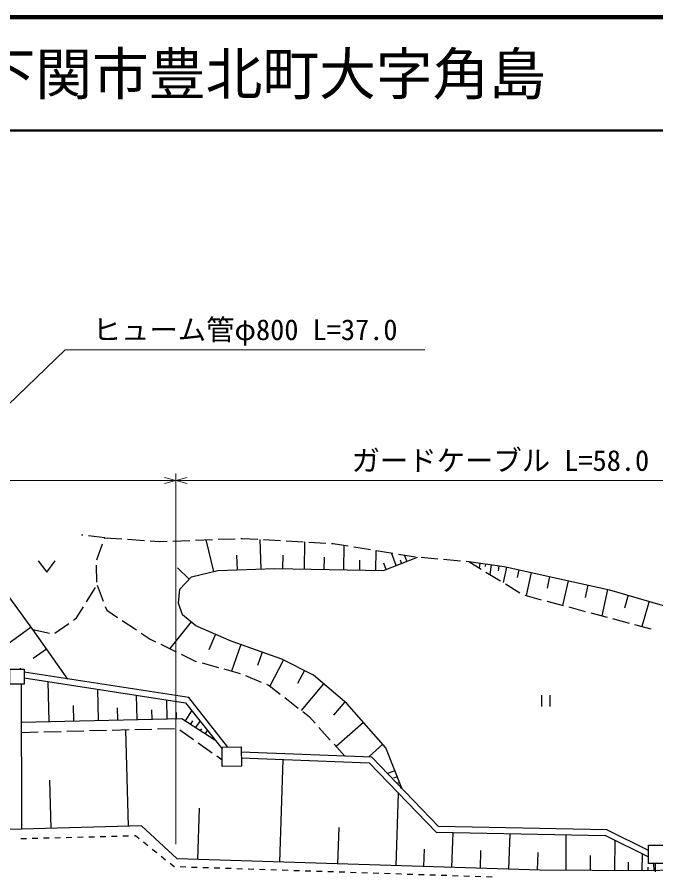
# Model space of a CAD drawing. Units: millimetres, scale not verified. Extents: x 40000 to 680000, y 20000 to 380000.
# Drawn here: x 408420 to 464700, y 304239 to 380000 of the extents above; entities that cross this region are included whole.
import ezdxf
from ezdxf.enums import TextEntityAlignment as Align

# ---------------------------------------------------------------- set-up
doc = ezdxf.new("R2010")
doc.units = ezdxf.units.MM
doc.header["$LTSCALE"] = 1000
for name, color, linetype, lineweight in [('M-BGD', 7, 'Continuous', 25), ('M-STR-HTXT', 7, 'Continuous', 13), ('M-TTL', 2, 'Continuous', 140), ('M-TTL-LINE', 7, 'Continuous', 50), ('M-TTL-TXT', 7, 'Continuous', 13)]:
    doc.layers.add(name, color=color, linetype=linetype, lineweight=lineweight)
doc.styles.add('ＭＳ ゴシック', font='')
doc.styles.get('ＭＳ ゴシック').set_extended_font_data('MS Gothic')

msp = doc.modelspace()

# ---------------------------------------------------------------- linework, layer by layer
at = {"layer": 'M-BGD'}
for p, q in [((414204, 334336), (414099, 334347)), ((416136, 334121), (414701, 334281)), ((416117, 334068), (416136, 334121)), ((416136, 334121), (417632, 334017)), ((415438, 332187), (415947, 333598)), ((418131, 333982), (419628, 333878)), ((420126, 333843), (421002, 333782)), ((421002, 333782), (421624, 333806)), ((422123, 333825), (423622, 333884)), ((424122, 333904), (425621, 333962)), ((425745, 331150), (425065, 333940)), ((426120, 333982), (427619, 334040)), ((428119, 334060), (428244, 334065)), ((428244, 334065), (429617, 333987)), ((429913, 331364), (429825, 333975)), ((430116, 333959), (431613, 333875)), ((432113, 333847), (433610, 333762)), ((433742, 331359), (433784, 333752)), ((434109, 333734), (435607, 333650)), ((436106, 333622), (436278, 333612)), ((436278, 333612), (437589, 333402)), ((437199, 331298), (437237, 333458)), ((427824, 331294), (427780, 332599)), ((438083, 333323), (439564, 333085)), ((440015, 331248), (440047, 333008)), ((440058, 333006), (441539, 332769)), ((441831, 331687), (441393, 332792)), ((442033, 332689), (443514, 332452)), ((442760, 332055), (442541, 332608)), ((410269, 332100), (411019, 331100)), ((411019, 331100), (411769, 332100)), ((431827, 331393), (431848, 332590)), ((435470, 331328), (435490, 332409)), ((438607, 331273), (438623, 332153)), ((440691, 331236), (443690, 332424)), ((440947, 331337), (440728, 331889)), ((442296, 331871), (442186, 332147)), ((444010, 332396), (445504, 332265)), ((446003, 332221), (447497, 332091)), ((447995, 332047), (448216, 332028)), ((448216, 332028), (449306, 331361)), ((448216, 332028), (451328, 331575)), ((449206, 331884), (449144, 331460)), ((409799, 326030), (405895, 331405)), ((415450, 330195), (415411, 331694)), ((423590, 330475), (422547, 331462)), ((423774, 330670), (426094, 331236)), ((426094, 331236), (431130, 331405)), ((431130, 331405), (440691, 331236)), ((449701, 331812), (449670, 331600)), ((449733, 331100), (451012, 330317)), ((450196, 331740), (450072, 330892)), ((450874, 331641), (450812, 331217)), ((451549, 331527), (451251, 330171)), ((451328, 331575), (460607, 329538)), ((452633, 331289), (452484, 330611)), ((422756, 329595), (423774, 330670)), ((453717, 331051), (453272, 329020)), ((455342, 330694), (455119, 329679)), ((456966, 330337), (456489, 328164)), ((414533, 328461), (415330, 329731)), ((415457, 329934), (415996, 328534)), ((422643, 328350), (422756, 329595)), ((451439, 330056), (452718, 329273)), ((458705, 329956), (458466, 328869)), ((460444, 329574), (459933, 327248)), ((453161, 329050), (454610, 328664)), ((460607, 329538), (470112, 326766)), ((462276, 329052), (461942, 327908)), ((416175, 328068), (416306, 327728)), ((422982, 327332), (422643, 328350)), ((455094, 328535), (456543, 328150)), ((464105, 328518), (463460, 326309)), ((413647, 327049), (414267, 328037)), ((416306, 327728), (417253, 327101)), ((424170, 326370), (422982, 327332)), ((457026, 328021), (458476, 327635)), ((458959, 327507), (460409, 327121)), ((411730, 325718), (412962, 326573)), ((413373, 326859), (413647, 327049)), ((417670, 326825), (418921, 325997)), ((423759, 326702), (421858, 324354)), ((460892, 326993), (462341, 326607)), ((409653, 326231), (407275, 324504)), ((409799, 326030), (411265, 325710)), ((412885, 321671), (409799, 326030)), ((427282, 325012), (424170, 326370)), ((462825, 326478), (464274, 326093)), ((419338, 325721), (420153, 325182)), ((420153, 325182), (420623, 324953)), ((425902, 325614), (425297, 324229)), ((411014, 324314), (409815, 323465)), ((421073, 324735), (422422, 324080)), ((431752, 323428), (427282, 325012)), ((428141, 324707), (427312, 322369)), ((422872, 323861), (424114, 323258)), ((430012, 324045), (429597, 322875)), ((424114, 323258), (424229, 323226)), ((424710, 323092), (426156, 322691)), ((431875, 323365), (430694, 321051)), ((434524, 322013), (431752, 323428)), ((408664, 322628), (408724, 322547)), ((423536, 320028), (409028, 322266)), ((426637, 322557), (428083, 322155)), ((433726, 322420), (433136, 321263)), ((437466, 319524), (434524, 322013)), ((408781, 321227), (408787, 308438)), ((411225, 317931), (411146, 321434)), ((428548, 321975), (429932, 321396)), ((435427, 321249), (433447, 318909)), ((415589, 318030), (415527, 320758)), ((430393, 321203), (430620, 321108)), ((430620, 321108), (431610, 320338)), ((418988, 318107), (418940, 320231)), ((421635, 318167), (421597, 319821)), ((426995, 315678), (423536, 320028)), ((432005, 320031), (433189, 319110)), ((454629, 320247), (454629, 319247)), ((455379, 319247), (455379, 320247)), ((413407, 317981), (413376, 319344)), ((417288, 318068), (417264, 319130)), ((420311, 318137), (420293, 318964)), ((437299, 319665), (436309, 318495)), ((440918, 315620), (437466, 319524)), ((422474, 318186), (422462, 318710)), ((423251, 317986), (423819, 318869)), ((433583, 318803), (434185, 318336)), ((434185, 318336), (434677, 317785)), ((408782, 317876), (422925, 318196)), ((422925, 318196), (425848, 316316)), ((423709, 317692), (423892, 317978)), ((424166, 317398), (424534, 317970)), ((438945, 317851), (436527, 315713)), ((408783, 316972), (410282, 317009)), ((410782, 317022), (412282, 317059)), ((412782, 317072), (414281, 317109)), ((414781, 317122), (416280, 317159)), ((416780, 317172), (418280, 317209)), ((418230, 308687), (418005, 317203)), ((418780, 317222), (420279, 317259)), ((420779, 317272), (422279, 317309)), ((422743, 317206), (423966, 316337)), ((424587, 317128), (424679, 317271)), ((425007, 316857), (425191, 317143)), ((435010, 317412), (436009, 316293)), ((424373, 316047), (425596, 315179)), ((439673, 314771), (428163, 315222)), ((436342, 315920), (437285, 314865)), ((440656, 315916), (439447, 314847)), ((442306, 312037), (440918, 315620)), ((426004, 314889), (426485, 314548)), ((431569, 305544), (431857, 314577)), ((445557, 308661), (439673, 314771)), ((441708, 313581), (441061, 313330)), ((441908, 313063), (441585, 312938)), ((411418, 308508), (411306, 312765)), ((442109, 312545), (441896, 312463)), ((441811, 305217), (442015, 311618)), ((442290, 312079), (442183, 312038)), ((424342, 305774), (424486, 310291)), ((419361, 308717), (354974, 307020)), ((422530, 305832), (419361, 308717)), ((436690, 305380), (436792, 308581)), ((460381, 308378), (445557, 308661)), ((464050, 306567), (460381, 308378)), ((408747, 307611), (409247, 307623)), ((409747, 307636), (410247, 307649)), ((410747, 307662), (411247, 307674)), ((411746, 307687), (412246, 307700)), ((412746, 307713), (413246, 307725)), ((413746, 307738), (414246, 307751)), ((414745, 307764), (415245, 307776)), ((415745, 307789), (416245, 307802)), ((416745, 307815), (417245, 307827)), ((417744, 307840), (418244, 307853)), ((418744, 307866), (418852, 307868)), ((418852, 307868), (419158, 307623)), ((446732, 305061), (446830, 308136)), ((451755, 304901), (451855, 308040)), ((456789, 304799), (456808, 307946)), ((419549, 307311), (419939, 306999)), ((461091, 304772), (461108, 307461)), ((420329, 306686), (420720, 306374)), ((444271, 305139), (444320, 306677)), ((449244, 304981), (449294, 306550)), ((454271, 304820), (454322, 306393)), ((458940, 304786), (458948, 306130)), ((463512, 304758), (463521, 306271)), ((421110, 306062), (421501, 305749)), ((421891, 305437), (422247, 305153)), ((454497, 304813), (422530, 305832)), ((462302, 304765), (462306, 305522)), ((464544, 304778), (464528, 305423)), ((464642, 305423), (464641, 304673)), ((422247, 305153), (422291, 305151)), ((422791, 305135), (423291, 305119)), ((423791, 305102), (424290, 305086)), ((424790, 305070), (425290, 305053)), ((425790, 305037), (426289, 305021)), ((426789, 305005), (427289, 304988)), ((427789, 304972), (428288, 304956)), ((428788, 304939), (429288, 304923)), ((429787, 304907), (430287, 304891)), ((430787, 304874), (431287, 304858)), ((431786, 304842), (432286, 304825)), ((432786, 304809), (433286, 304793)), ((433785, 304777), (434285, 304760)), ((434785, 304744), (435285, 304728)), ((435784, 304711), (436284, 304695)), ((436784, 304679), (437284, 304663)), ((437783, 304646), (438283, 304630)), ((438783, 304614), (439282, 304597)), ((439782, 304581), (440282, 304565)), ((463662, 304757), (454497, 304813)), ((482334, 305209), (463662, 304757)), ((464028, 304765), (464020, 305088)), ((440782, 304549), (441281, 304532)), ((441781, 304516), (442281, 304500)), ((442781, 304483), (443280, 304467)), ((443780, 304451), (444280, 304435)), ((444780, 304418), (445279, 304402)), ((445779, 304386), (446279, 304369)), ((446778, 304353), (447278, 304337)), ((447778, 304321), (448278, 304304)), ((448777, 304288), (449277, 304272)), ((449777, 304255), (450277, 304239))]:
    msp.add_line(p, q, dxfattribs=at)
for points in [[(407774, 322547), (409028, 322547), (409028, 321227), (407774, 321227)], [(426473, 315673), (428158, 315690), (428175, 313987), (426491, 313969)], [(464050, 307016), (465573, 307016), (465573, 305423), (464050, 305423)]]:
    msp.add_lwpolyline(points, close=True, dxfattribs=at)
for points in [[(409028, 321761), (423266, 319563), (426475, 315529)], [(428168, 314722), (439452, 314279), (445341, 308165), (460260, 307880), (464050, 306010)]]:
    msp.add_lwpolyline(points, dxfattribs=at)
at = {"layer": 'M-STR-HTXT'}
for p, q in [((387266, 326168), (412650, 350691)), ((412650, 350691), (444355, 350691)), ((422407, 339166), (421407, 339429)), ((422407, 307123), (422407, 339779)), ((422407, 339166), (423407, 339429)), ((337569, 339166), (422407, 339166)), ((422407, 339166), (421407, 338903)), ((422407, 339166), (479594, 339166)), ((422407, 339166), (423407, 338903))]:
    msp.add_line(p, q, dxfattribs=at)
at = {"layer": 'M-TTL'}
msp.add_line((680000, 380000), (40000, 380000), dxfattribs=at)
at = {"layer": 'M-TTL-LINE'}
msp.add_line((40000, 370000), (680000, 370000), dxfattribs=at)

# ---------------------------------------------------------------- texts
at = {"layer": 'M-STR-HTXT', "style": 'ＭＳ ゴシック'}
for s, p in [('ヒューム管φ800 L=37.0', (428503, 350991)), ('ガードケーブル L=58.0', (451000, 339466))]:
    msp.add_text(s, height=1833, dxfattribs=at).set_placement(p, align=Align.BOTTOM_CENTER)
at = {"layer": 'M-TTL-TXT', "style": 'ＭＳ ゴシック'}
msp.add_text('下関市豊北町大字角島', height=3666, dxfattribs=at).set_placement((405024, 375000), align=Align.MIDDLE_LEFT)

doc.saveas('drawing.dxf')
